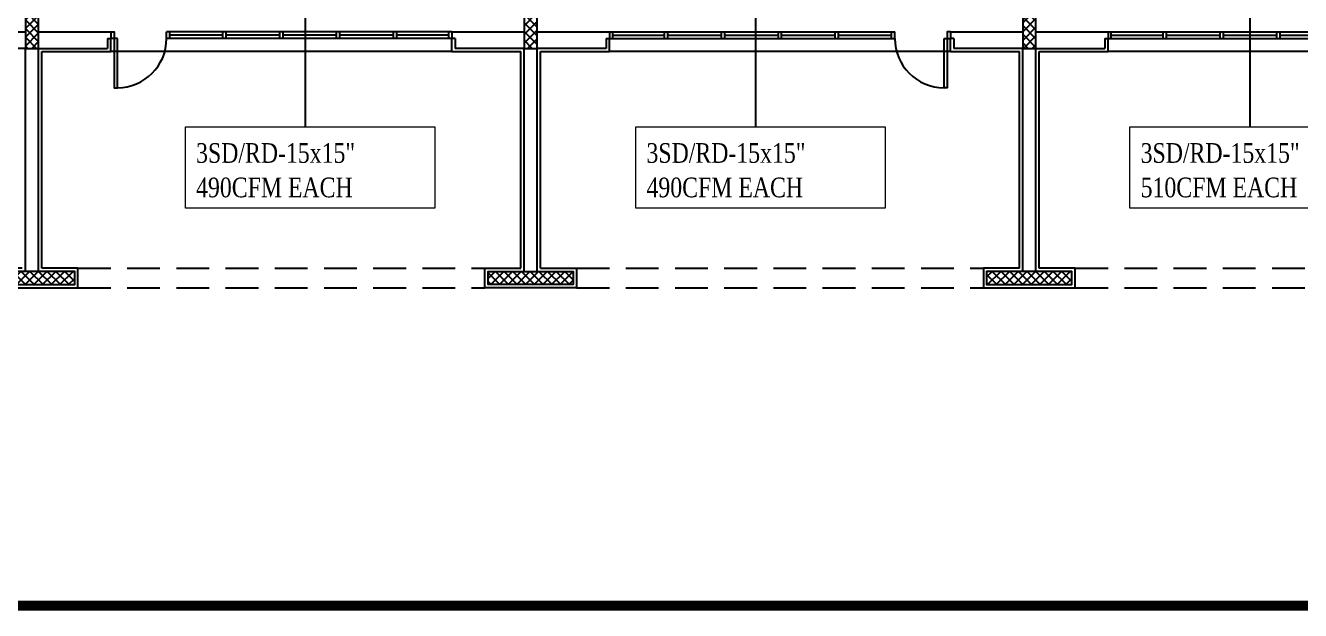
# Model space of a CAD drawing. Extents: x 278386 to 404536, y 8015 to 97114.
# Drawn here: x 330927 to 350361, y 10220 to 19133 of the extents above; entities that cross this region are included whole.
import ezdxf

# ---------------------------------------------------------------- set-up
doc = ezdxf.new("R2010")
doc.units = 0
doc.header["$LTSCALE"] = 2
doc.header["$MEASUREMENT"] = 0
doc.linetypes.add('1-BLOCK-A_FLOOR PLAN$0$HIDDEN', pattern=[0.375, 0.25, -0.125])
doc.linetypes.add('1-BLOCK-A_FLOOR PLAN$0$HIDDEN2', pattern=[0.1875, 0.125, -0.0625])
doc.layers.get('0').update_dxf_attribs({"color": 1})
doc.layers.add('-D', color=2, linetype='Continuous', lineweight=13)
doc.layers.add('-DT', color=4, linetype='Continuous', lineweight=13)
for name, color, linetype in [('1-BLOCK-A_FLOOR PLAN$0$ARCH', 1, '1-BLOCK-A_FLOOR PLAN$0$HIDDEN2'), ('1-BLOCK-A_FLOOR PLAN$0$CLADDING', 1, 'Continuous'), ('1-BLOCK-A_FLOOR PLAN$0$COL-HAT', 1, 'Continuous'), ('1-BLOCK-A_FLOOR PLAN$0$COLUMN', 1, 'Continuous'), ('1-BLOCK-A_FLOOR PLAN$0$DOOR', 1, 'Continuous'), ('1-BLOCK-A_FLOOR PLAN$0$WALL', 1, 'Continuous'), ('1-BLOCK-A_FLOOR PLAN$0$WIN', 1, 'Continuous'), ('ext', 93, 'Continuous'), ('TITLE-A$0$-ABC', 1, 'Continuous')]:
    doc.layers.add(name, color=color, linetype=linetype)
doc.styles.add('DIMTEXT', font='romans.shx', dxfattribs={"width": 0.75})
doc.styles.add('IBA', font='romantic.ttf', dxfattribs={"width": 0.8, "height": 0.3})
doc.dimstyles.new('LEADER', dxfattribs={"dimscale": 0.2, "dimtxt": 1.8, "dimasz": 2, "dimexe": 2, "dimexo": 1.5, "dimgap": 1, "dimtad": 1, "dimlfac": 100, "dimzin": 13, "dimdsep": 46, "dimtxsty": 'DIMTEXT', "dimcen": 1.5, "dimdle": 2, "dimclrd": 4, "dimclre": 256, "dimclrt": 4, "dimadec": 0, "dimazin": 0, "dimtfac": 1, "dimtix": 1, "dimtmove": 2, "dimatfit": 0, "dimfxl": 2, "dimtolj": 1, "dimtzin": 13, "dimarcsym": 0})
pattern_1 = [(45, (-200, -4.05), (-0.06629126, 0.06629126), []), (135, (-200, -4.05), (-0.06629126, -0.06629126), [])]

# ---------------------------------------------------------------- blocks, each defined once
blk = doc.blocks.new('1-BLOCK-A_FLOOR PLAN', base_point=(138.43, 17.087))
at = {"layer": '1-BLOCK-A_FLOOR PLAN$0$COL-HAT'}
h = blk.add_hatch(dxfattribs=at)
h.set_pattern_fill('ANSI37', color=8, scale=0.75, style=0)
h.set_pattern_definition([(45, (-200, -4.05), (-0.06629126, 0.06629126), []), (135, (-200, -4.05), (-0.06629126, -0.06629126), [])])
h.paths.add_polyline_path([(67.2, 26.15), (67, 26.15), (67, 25.55), (67.2, 25.55)])
h = blk.add_hatch(dxfattribs=at)
h.set_pattern_fill('ANSI37', color=8, scale=0.75, style=0)
h.set_pattern_definition(pattern_1)
h.paths.add_polyline_path([(74.8, 26.15), (74.6, 26.15), (74.6, 25.55), (74.8, 25.55)])
h = blk.add_hatch(dxfattribs=at)
h.set_pattern_fill('ANSI37', color=8, scale=0.75, style=0)
h.set_pattern_definition(pattern_1)
h.paths.add_polyline_path([(82.4, 26.15), (82.2, 26.15), (82.2, 25.55), (82.4, 25.55)])
h = blk.add_hatch(dxfattribs=at)
h.set_pattern_fill('ANSI37', color=8, scale=0.75, style=0)
h.set_pattern_definition([(135, (67.75, 21.95), (0.066291, 0.066291), []), (45, (67.75, 21.95), (0.066291, -0.066291), [])])
h.paths.add_polyline_path([(66.45, 22), (66.45, 21.95), (67.75, 21.95), (67.75, 22), (67.75, 22.15), (66.45, 22.15)])
h = blk.add_hatch(dxfattribs=at)
h.set_pattern_fill('ANSI37', color=8, scale=0.75, style=0)
h.set_pattern_definition([(45, (74.05, 21.95), (-0.066291, 0.066291), []), (135, (74.05, 21.95), (-0.066291, -0.066291), [])])
h.paths.add_polyline_path([(75.35, 22), (75.35, 21.95), (74.05, 21.95), (74.05, 22), (74.05, 22.15), (75.35, 22.15)])
h = blk.add_hatch(dxfattribs=at)
h.set_pattern_fill('ANSI37', color=8, scale=0.75, style=0)
h.set_pattern_definition([(135, (82.95, 21.95), (0.066291, 0.066291), []), (45, (82.95, 21.95), (0.066291, -0.066291), [])])
h.paths.add_polyline_path([(81.65, 22), (81.65, 21.95), (82.95, 21.95), (82.95, 22), (82.95, 22.15), (81.65, 22.15)])
at = {"layer": '1-BLOCK-A_FLOOR PLAN$0$ARCH', "color": 8, "linetype": '1-BLOCK-A_FLOOR PLAN$0$HIDDEN'}
for p, q in [((67.8, 22.2), (74, 22.2)), ((75.4, 22.2), (81.6, 22.2)), ((83, 22.2), (89.2, 22.2)), ((67.8, 21.9), (74, 21.9)), ((75.4, 21.9), (81.6, 21.9)), ((83, 21.9), (89.2, 21.9))]:
    blk.add_line(p, q, dxfattribs=at)
at = {"layer": '1-BLOCK-A_FLOOR PLAN$0$CLADDING', "color": 8}
for p, q in [((68.3, 25.5), (68.3, 25.7)), ((73.5, 25.5), (73.5, 25.7)), ((75.9, 25.5), (75.9, 25.7)), ((81.1, 25.5), (81.1, 25.7)), ((83.5, 25.5), (83.5, 25.7)), ((67.25, 25.5), (68.3, 25.5)), ((67.25, 22.2), (67.25, 25.5)), ((73.5, 25.5), (74.55, 25.5)), ((74.55, 22.2), (74.55, 25.5)), ((74.85, 25.5), (75.9, 25.5)), ((74.85, 22.2), (74.85, 25.5)), ((81.1, 25.5), (82.15, 25.5)), ((82.15, 22.2), (82.15, 25.5)), ((82.45, 25.5), (83.5, 25.5)), ((82.45, 22.2), (82.45, 25.5))]:
    blk.add_line(p, q, dxfattribs=at)
for points in [[(66.95, 22.2), (66.4, 22.2), (66.4, 21.95), (66.4, 21.95), (66.4, 21.9), (67.8, 21.9), (67.8, 21.95), (67.8, 21.95), (67.8, 22.2), (67.25, 22.2)], [(74.85, 22.2), (75.4, 22.2), (75.4, 21.95), (75.4, 21.95), (75.4, 21.9), (74, 21.9), (74, 21.95), (74, 21.95), (74, 22.2), (74.55, 22.2)], [(82.15, 22.2), (81.6, 22.2), (81.6, 21.95), (81.6, 21.95), (81.6, 21.9), (83, 21.9), (83, 21.95), (83, 21.95), (83, 22.2), (82.45, 22.2)]]:
    blk.add_lwpolyline(points, dxfattribs=at)
at = {"layer": '1-BLOCK-A_FLOOR PLAN$0$COLUMN', "color": 8}
for points in [[(67, 25.55), (67.2, 25.55), (67.2, 26.15), (67, 26.15)], [(74.6, 25.55), (74.8, 25.55), (74.8, 26.15), (74.6, 26.15)], [(82.2, 25.55), (82.4, 25.55), (82.4, 26.15), (82.2, 26.15)], [(66.45, 22), (66.45, 22), (66.45, 21.95), (67.75, 21.95), (67.75, 22), (67.75, 22), (67.75, 22.15), (66.45, 22.15)], [(75.35, 22), (75.35, 22), (75.35, 21.95), (74.05, 21.95), (74.05, 22), (74.05, 22), (74.05, 22.15), (75.35, 22.15)], [(81.65, 22), (81.65, 22), (81.65, 21.95), (82.95, 21.95), (82.95, 22), (82.95, 22), (82.95, 22.15), (81.65, 22.15)]]:
    blk.add_lwpolyline(points, close=True, dxfattribs=at)
at = {"layer": '1-BLOCK-A_FLOOR PLAN$0$DOOR', "color": 8}
for points in [[(68.3, 25.8), (68.35, 25.8), (68.35, 25.7), (68.3, 25.7)], [(68.4, 25.7), (68.35, 25.7), (68.35, 24.95), (68.4, 24.95), (68.4, 25.7)], [(81, 25.7), (81.05, 25.7), (81.05, 24.95), (81, 24.95), (81, 25.7)], [(81.1, 25.8), (81.05, 25.8), (81.05, 25.7), (81.1, 25.7)]]:
    blk.add_lwpolyline(points, dxfattribs=at)
for centre, start, end in [((68.4, 25.7), 270, 0), ((81, 25.7), 180, 270)]:
    blk.add_arc(centre, 0.75, start, end, dxfattribs=at)
at = {"layer": '1-BLOCK-A_FLOOR PLAN$0$WALL', "color": 8}
for p, q in [((65.9, 25.8), (67, 25.8)), ((67.2, 25.8), (68.3, 25.8)), ((68.25, 25.7), (68.25, 25.55)), ((68.25, 25.7), (68.3, 25.7)), ((68.3, 25.8), (68.3, 25.7)), ((73.5, 25.8), (74.6, 25.8)), ((73.5, 25.8), (73.5, 25.7)), ((73.55, 25.7), (73.5, 25.7)), ((73.55, 25.7), (73.55, 25.55)), ((74.8, 25.8), (75.9, 25.8)), ((75.85, 25.7), (75.85, 25.55)), ((75.85, 25.7), (75.9, 25.7)), ((75.9, 25.8), (75.9, 25.7)), ((81.1, 25.8), (82.2, 25.8)), ((81.1, 25.8), (81.1, 25.7)), ((81.15, 25.7), (81.1, 25.7)), ((81.15, 25.7), (81.15, 25.55)), ((82.4, 25.8), (83.5, 25.8)), ((83.45, 25.7), (83.45, 25.55)), ((83.45, 25.7), (83.5, 25.7)), ((83.5, 25.8), (83.5, 25.7)), ((67, 25.55), (65.95, 25.55)), ((67, 22.15), (67, 25.55)), ((67.2, 25.55), (68.25, 25.55)), ((67.2, 22.15), (67.2, 25.55)), ((74.6, 25.55), (73.55, 25.55)), ((74.6, 22.15), (74.6, 25.55)), ((75.85, 25.55), (74.8, 25.55)), ((74.8, 22.15), (74.8, 25.55)), ((82.2, 25.55), (81.15, 25.55)), ((82.2, 22.15), (82.2, 25.55)), ((82.4, 25.55), (83.45, 25.55)), ((82.4, 22.15), (82.4, 25.55))]:
    blk.add_line(p, q, dxfattribs=at)
at = {"layer": '1-BLOCK-A_FLOOR PLAN$0$WIN', "color": 8}
for p, q in [((73.5, 25.8), (69.15, 25.8)), ((69.15, 25.7), (69.15, 25.8)), ((73.5, 25.7), (69.15, 25.7)), ((69.2, 25.7), (69.2, 25.8)), ((70.008, 25.75), (69.2, 25.75)), ((70.008, 25.7), (70.008, 25.8)), ((70.058, 25.7), (70.058, 25.8)), ((70.875, 25.75), (70.058, 25.75)), ((70.875, 25.7), (70.875, 25.8)), ((70.925, 25.7), (70.925, 25.8)), ((71.742, 25.75), (70.925, 25.75)), ((71.742, 25.7), (71.742, 25.8)), ((71.792, 25.7), (71.792, 25.8)), ((72.608, 25.75), (71.792, 25.75)), ((72.608, 25.7), (72.608, 25.8)), ((72.658, 25.7), (72.658, 25.8)), ((73.45, 25.75), (72.658, 25.75)), ((73.45, 25.7), (73.45, 25.8)), ((75.9, 25.8), (80.25, 25.8)), ((75.9, 25.7), (80.25, 25.7)), ((75.95, 25.7), (75.95, 25.8)), ((75.95, 25.75), (76.742, 25.75)), ((76.742, 25.7), (76.742, 25.8)), ((76.792, 25.7), (76.792, 25.8)), ((76.792, 25.75), (77.608, 25.75)), ((77.608, 25.7), (77.608, 25.8)), ((77.658, 25.7), (77.658, 25.8)), ((77.658, 25.75), (78.475, 25.75)), ((78.475, 25.7), (78.475, 25.8)), ((78.525, 25.7), (78.525, 25.8)), ((78.525, 25.75), (79.342, 25.75)), ((79.342, 25.7), (79.342, 25.8)), ((79.392, 25.7), (79.392, 25.8)), ((79.392, 25.75), (80.2, 25.75)), ((80.2, 25.7), (80.2, 25.8)), ((80.25, 25.7), (80.25, 25.8)), ((83.5, 25.8), (87.85, 25.8)), ((83.5, 25.7), (87.85, 25.7)), ((83.55, 25.7), (83.55, 25.8)), ((83.55, 25.75), (84.342, 25.75)), ((84.342, 25.7), (84.342, 25.8)), ((84.392, 25.7), (84.392, 25.8)), ((84.392, 25.75), (85.208, 25.75)), ((85.208, 25.7), (85.208, 25.8)), ((85.258, 25.7), (85.258, 25.8)), ((85.258, 25.75), (86.075, 25.75)), ((86.075, 25.7), (86.075, 25.8)), ((86.125, 25.7), (86.125, 25.8)), ((86.125, 25.75), (86.942, 25.75)), ((73.5, 25.5), (68.3, 25.5)), ((81.1, 25.5), (75.9, 25.5)), ((88.7, 25.5), (83.5, 25.5))]:
    blk.add_line(p, q, dxfattribs=at)
blk = doc.blocks.new('A$C51B27907')
blk.add_blockref('1-BLOCK-A_FLOOR PLAN', (123.971, 2.307))

msp = doc.modelspace()

# ---------------------------------------------------------------- linework, layer by layer
at = {"layer": '-D'}
for points in [[(333364, 17590), (337165, 17590), (337165, 16351), (333364, 16351)], [(340229, 17590), (344030, 17590), (344030, 16351), (340229, 16351)], [(347761, 17590), (351562, 17590), (351562, 16351), (347761, 16351)]]:
    msp.add_lwpolyline(points, close=True, dxfattribs=at)
at = {"layer": 'TITLE-A$0$-ABC', "color": 3, "const_width": 150}
msp.add_lwpolyline([(282886, 94397), (402286, 94397), (402286, 10295), (282886, 10295)], close=True, dxfattribs=at)

# ---------------------------------------------------------------- block references
at = {"layer": 'ext', "linetype": 'Continuous', "xscale": 1000, "yscale": 1000, "zscale": 1000}
msp.add_blockref('A$C51B27907', (278386, 8015), dxfattribs=at)

# ---------------------------------------------------------------- texts
at = {"layer": '-DT', "style": 'IBA', "width": 0.8}
for s, p in [('3SD/RD-15x15"', (333527, 17041)), ('3SD/RD-15x15"', (340392, 17041)), ('3SD/RD-15x15"', (347924, 17041)), ('490CFM EACH', (333527, 16516)), ('490CFM EACH', (340392, 16516)), ('510CFM EACH', (347924, 16516))]:
    msp.add_text(s, height=300, dxfattribs=at).set_placement(p)

# ---------------------------------------------------------------- leaders
at = {"layer": '-DT'}
for points in [[(335191, 20554), (335191, 17589)], [(342056, 20554), (342056, 17589)], [(349588, 20554), (349588, 17589)]]:
    msp.add_leader(points, dimstyle='LEADER', override={"dimgap": 1, "dimtad": 0}, dxfattribs=at)

doc.saveas('drawing.dxf')
